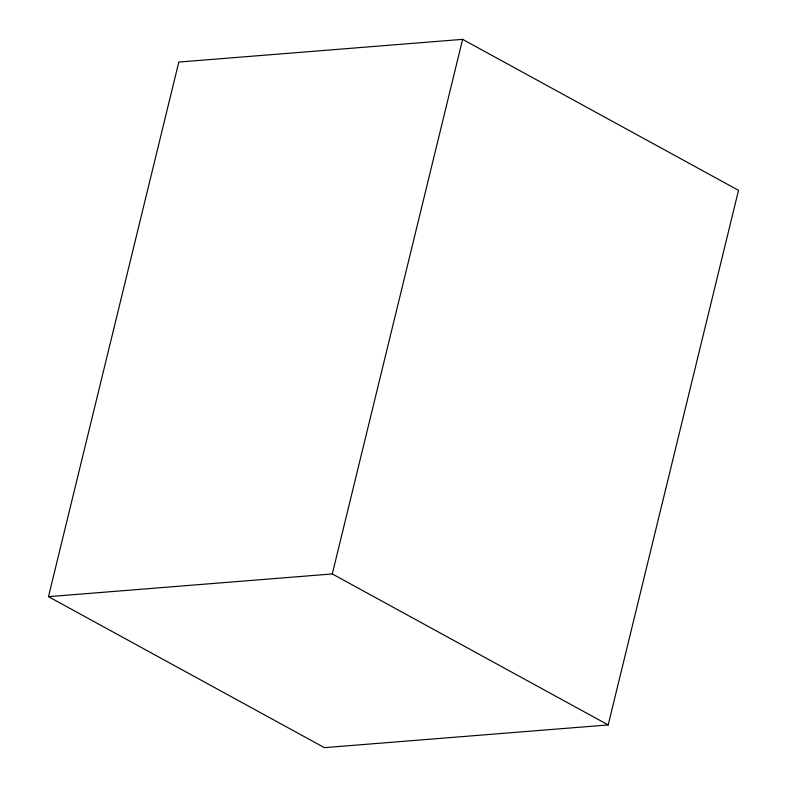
<?xml version="1.0" encoding="UTF-8"?>
<svg xmlns="http://www.w3.org/2000/svg" width="787" height="787" viewBox="0 0 787 787"><rect width="100%" height="100%" fill="white"/><g stroke="black" fill="none" stroke-linecap="round" stroke-linejoin="round"><path stroke-width="1.18" d="M48.479 596.664L178.806 62.065L462.608 39.35L738.521 190.336L608.194 724.935L324.392 747.65L48.479 596.664L332.291 573.939L608.194 724.935M332.291 573.939L462.608 39.35"/></g></svg>
